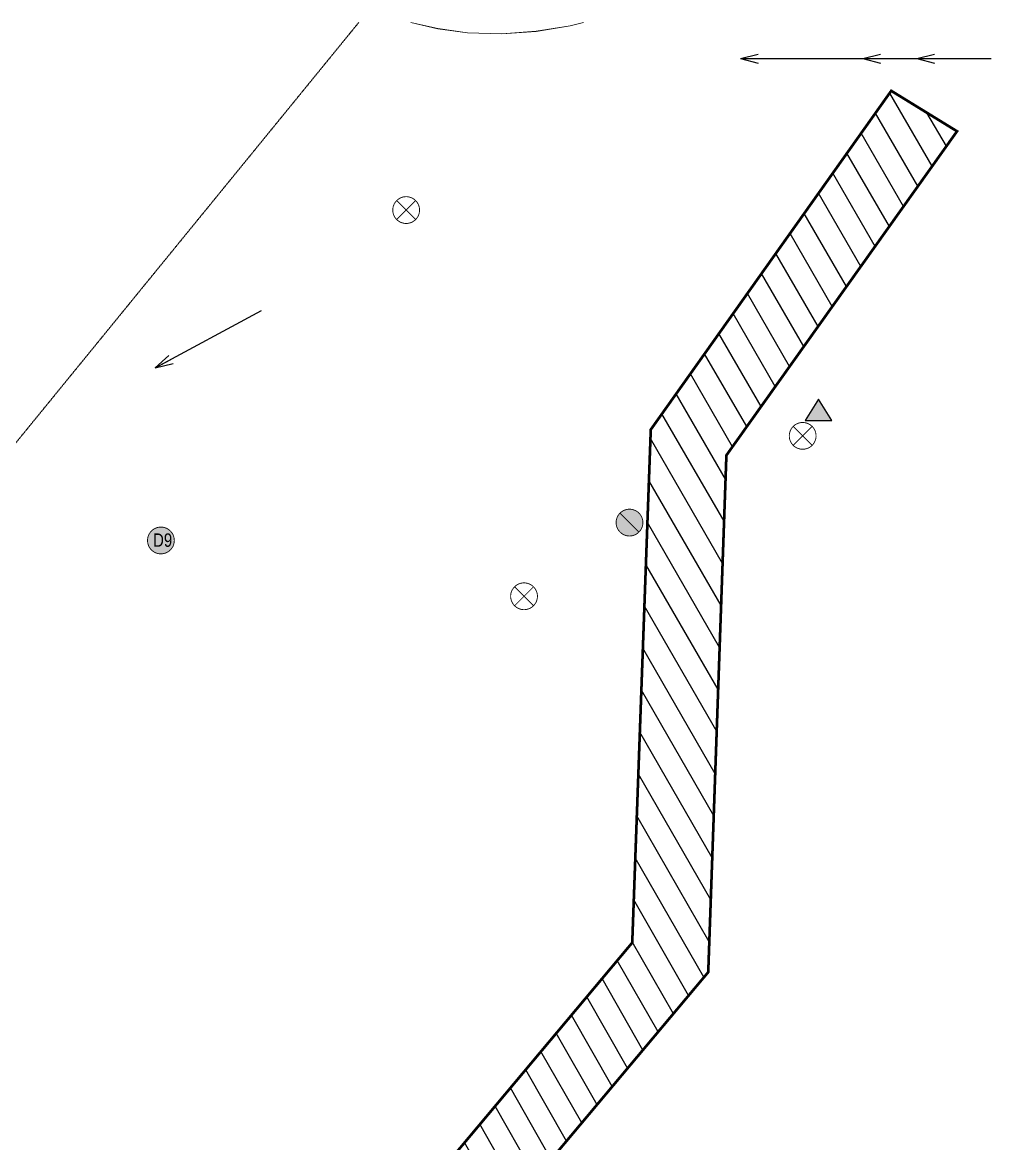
# Model space of a CAD drawing. Header units: millimetres. Extents: x 833924389 to 835767163, y 817400000 to 818811854.
# Drawn here: x 834141050 to 834249586, y 817874437 to 817999999 of the extents above; entities that cross this region are included whole.
import ezdxf

# ---------------------------------------------------------------- set-up
doc = ezdxf.new("R2010")
doc.units = ezdxf.units.MM
doc.header["$LTSCALE"] = 10
doc.header["$MEASUREMENT"] = 0
doc.linetypes.add('HIDDEN', pattern=[0.375, 0.25, -0.125])
doc.layers.add('01_Base_Plan', color=5, linetype='Continuous', lineweight=5)
doc.layers.add('11_Text', color=7, linetype='Continuous', lineweight=25)
for name, color, linetype in [('_Drainage Reserve', 40, 'Continuous'), ('VPA0501S10', 7, 'Continuous'), ('VPA0501S11', 7, 'Continuous')]:
    doc.layers.add(name, color=color, linetype=linetype)
doc.styles.add('1_2.5mm', font='arial.ttf', dxfattribs={"width": 0.8, "height": 0.0025})
doc.styles.add('Arial', font='arial.ttf', dxfattribs={"width": 0.8})
doc.linetypes.add('11sw3b$0$B1_BDYF', pattern='A,2.5,-0.5,[130,ltypeshp.shx,S=0.5,R=0,X=0,Y=0],-0.5', length=3.5)
doc.dimstyles.get("Standard").update_dxf_attribs({"dimtxt": 0.18, "dimasz": 0.18, "dimexe": 0.18, "dimexo": 0.06249999999999999, "dimgap": 0.09, "dimtad": 0, "dimtih": 1, "dimtoh": 1, "dimdec": 4, "dimzin": 1, "dimdsep": 46, "dimtxsty": '1_2.5mm', "dimcen": 0, "dimadec": 0, "dimazin": 0, "dimtfac": 1, "dimtdec": 4, "dimtofl": 0, "dimtmove": 0, "dimatfit": 3, "dimfxl": 0, "dimtolj": 1, "dimtzin": 1, "dimarcsym": 0})

# ---------------------------------------------------------------- blocks, each defined once
blk = doc.blocks.new('TerminatorOpen_0.5')
at = {"color": 0, "linetype": 'ByBlock', "lineweight": -2}
for q in [(-1, 0.25), (-1, 0), (-1, -0.25)]:
    blk.add_line((0, 0), q, dxfattribs=at)

msp = doc.modelspace()

# ---------------------------------------------------------------- hatches: boundary and pattern name
at = {"layer": '_Drainage Reserve'}
h = msp.add_hatch(dxfattribs=at)
h.set_pattern_fill('ANSI31', color=256, scale=20000, angle=75.00000000000001, style=0)
h.set_pattern_definition([(120, (0, 0), (-2165.063509461097, -1250), [])])
h.paths.add_polyline_path([(834211419.3091323, 817954398.8172184), (834238349.7094933, 817992338.416059), (834245717.4605354, 817987807.7572888), (834219887.9038043, 817951519.5509232), (834217855.4207582, 817893635.9581321), (834101792.2548326, 817755300.0808063), (834100860.6154164, 817756570.38271), (834097303.7700857, 817759365.0468984), (834095186.6849327, 817760804.8070762), (834209344.3980026, 817896938.7430822)])
at = {"layer": 'VPA0501S10', "ltscale": 500}
msp.add_hatch(color=10, dxfattribs=at).paths.add_polyline_path([(834230211.4879528, 817957822.0293074), (834228711.4879528, 817955422.0293072), (834231711.4879528, 817955422.0293075)])
at = {"layer": 'VPA0501S11', "ltscale": 500}
h = msp.add_hatch(color=10, dxfattribs=at)
edge = h.paths.add_edge_path()
edge.add_arc((834209036.4723073, 817943983.7591547), 1500, 0, 360)
h = msp.add_hatch(color=10, dxfattribs=at)
edge = h.paths.add_edge_path()
edge.add_arc((834156559.5219141, 817941981.7518866), 1500, 0, 360)

# ---------------------------------------------------------------- linework, layer by layer
at = {"layer": '01_Base_Plan', "linetype": 'HIDDEN', "ltscale": 20, "flags": 128}
msp.add_lwpolyline([(834178722.1999999, 818000000), (834059888.5604911, 817854330.160374), (834038147.66873, 817827679.523154), (834035947.1, 817824982.000001), (834032006.4, 817820151.3000001), (834023307.9, 817809488.5000011), (834021017.3, 817806680.600001), (834013625.4, 817797619.4), (834011900.5, 817795504.899999), (834009256.1999999, 817792263.4000001), (833996983.6999999, 817777219.5)], dxfattribs=at)
at = {"layer": '01_Base_Plan', "flags": 128}
msp.add_lwpolyline([(834184549.292278, 817999998.2190515), (834187570.292278, 817999299.2190515), (834190898.292278, 817998818.2190516), (834194748.292278, 817998733.2190515), (834198589.292278, 817999000.2190515), (834202390.292278, 817999616.2190515), (834203874.292278, 817999998.2190515)], dxfattribs=at)
at = {"layer": '01_Base_Plan', "linetype": '11sw3b$0$B1_BDYF', "flags": 128}
msp.add_lwpolyline([(834184550.66, 818000000), (834187571.79, 817999301.410001), (834190900, 817998820), (834194749.7900001, 817998735.18), (834198591.27, 817999001.9), (834202392.3900001, 817999617.9499999), (834203876.1, 818000000)], dxfattribs=at)
at = {"layer": '_Drainage Reserve', "const_width": 300}
msp.add_lwpolyline([(834211419.3091323, 817954398.8172184), (834238349.7094933, 817992338.416059), (834245717.4605354, 817987807.7572888), (834219887.9038043, 817951519.5509232), (834217855.4207582, 817893635.9581321), (834101792.2548326, 817755300.0808063), (834100860.6154164, 817756570.38271), (834097303.7700857, 817759365.0468984), (834095186.6849327, 817760804.8070762), (834209344.3980026, 817896938.7430822)], close=True, dxfattribs=at)
at = {"layer": 'VPA0501S10', "ltscale": 500}
msp.add_lwpolyline([(834228711.4879528, 817955422.0293072), (834231711.4879528, 817955422.0293075), (834230211.4879528, 817957822.0293074), (834228711.4879528, 817955422.0293072)], dxfattribs=at)
msp.add_lwpolyline([(834230211.4879528, 817957822.0293074), (834228711.4879528, 817955422.0293072), (834231711.4879528, 817955422.0293075)], close=True, dxfattribs=at)
at = {"layer": 'VPA0501S11', "color": 10, "ltscale": 500, "const_width": 100}
for points in [[(834182964.2946974, 817980044.6902583, 0.9999999997190209), (834185085.6150411, 817977923.3699143, 1.000000000280979), (834182964.2946974, 817980044.6902583, 2.414213561605636)], [(834227369.6506274, 817954755.94633, 0.9999999997190209), (834229490.9709711, 817952634.625986, 1.000000000280979), (834227369.6506274, 817954755.94633, 2.414213561605636)], [(834196166.1467981, 817936792.4831458, 0.9999999997190209), (834198287.4671419, 817934671.1628019, 1.000000000280979), (834196166.1467981, 817936792.4831458, 2.414213561605636)]]:
    msp.add_lwpolyline(points, format="xyb", dxfattribs=at)
for points in [[(834182964.2946974, 817980044.6902583), (834185085.6150411, 817977923.3699143)], [(834185085.6150409, 817980044.6902583), (834182964.2946974, 817977923.3699143)], [(834227369.6506274, 817954755.94633), (834229490.9709711, 817952634.625986)], [(834229490.9709709, 817954755.94633), (834227369.6506274, 817952634.625986)], [(834196166.1467981, 817936792.4831458), (834198287.4671419, 817934671.1628019)], [(834198287.4671416, 817936792.4831458), (834196166.1467981, 817934671.1628019)]]:
    msp.add_lwpolyline(points, dxfattribs=at)
at = {"layer": 'VPA0501S11', "const_width": 100}
for points in [[(834207975.8121355, 817945044.4193269, 0.9999999997190209), (834210097.1324792, 817942923.0989829, 1.000000000280979), (834207975.8121355, 817945044.4193269, 2.414213561605636)], [(834155498.8617423, 817943042.4120588, 0.9999999997190209), (834157620.182086, 817940921.0917149, 1.000000000280979), (834155498.8617423, 817943042.4120588, 2.414213561605636)]]:
    msp.add_lwpolyline(points, format="xyb", dxfattribs=at)
msp.add_lwpolyline([(834207975.8121355, 817945044.4193269), (834210097.1324792, 817942923.0989829)], dxfattribs=at)

# ---------------------------------------------------------------- texts
at = {"layer": 'VPA0501S11', "insert": (834155682.0281684, 817942771.5449226), "char_height": 1500, "width": 2543.839017987251, "attachment_point": 1, "style": 'Arial'}
msp.add_mtext('D9', dxfattribs=at)

# ---------------------------------------------------------------- leaders
at = {"layer": '11_Text'}
for points in [[(834248171.2056887, 818019158.202397), (834297475.6102046, 817997832.1430124)], [(834221457.037161, 817995948.5471804), (834235851.4342514, 817995948.5471804)], [(834235157.3171276, 817995948.5471804), (834249551.714218, 817995948.5471804)], [(834241204.326039, 817995948.5471804), (834248401.5245842, 817995948.5471804)], [(834155927.3261788, 817961300.1623744), (834167841.6967127, 817967731.6013644)]]:
    msp.add_leader(points, dimstyle='Standard', override={"dimtxt": 2000, "dimasz": 2000, "dimexe": 5.476004642393601, "dimexo": 5.476004642393601, "dimgap": 5.476004642393601, "dimtad": 1, "dimtih": 0, "dimtoh": 0, "dimrnd": 5, "dimzin": 11, "dimadec": 4, "dimazin": 3, "dimatfit": 1, "dimldrblk": 'TerminatorOpen_0.5', "dimfrac": 2, "dimtolj": 0, "dimtzin": 11}, dxfattribs=at)

doc.saveas('drawing.dxf')
